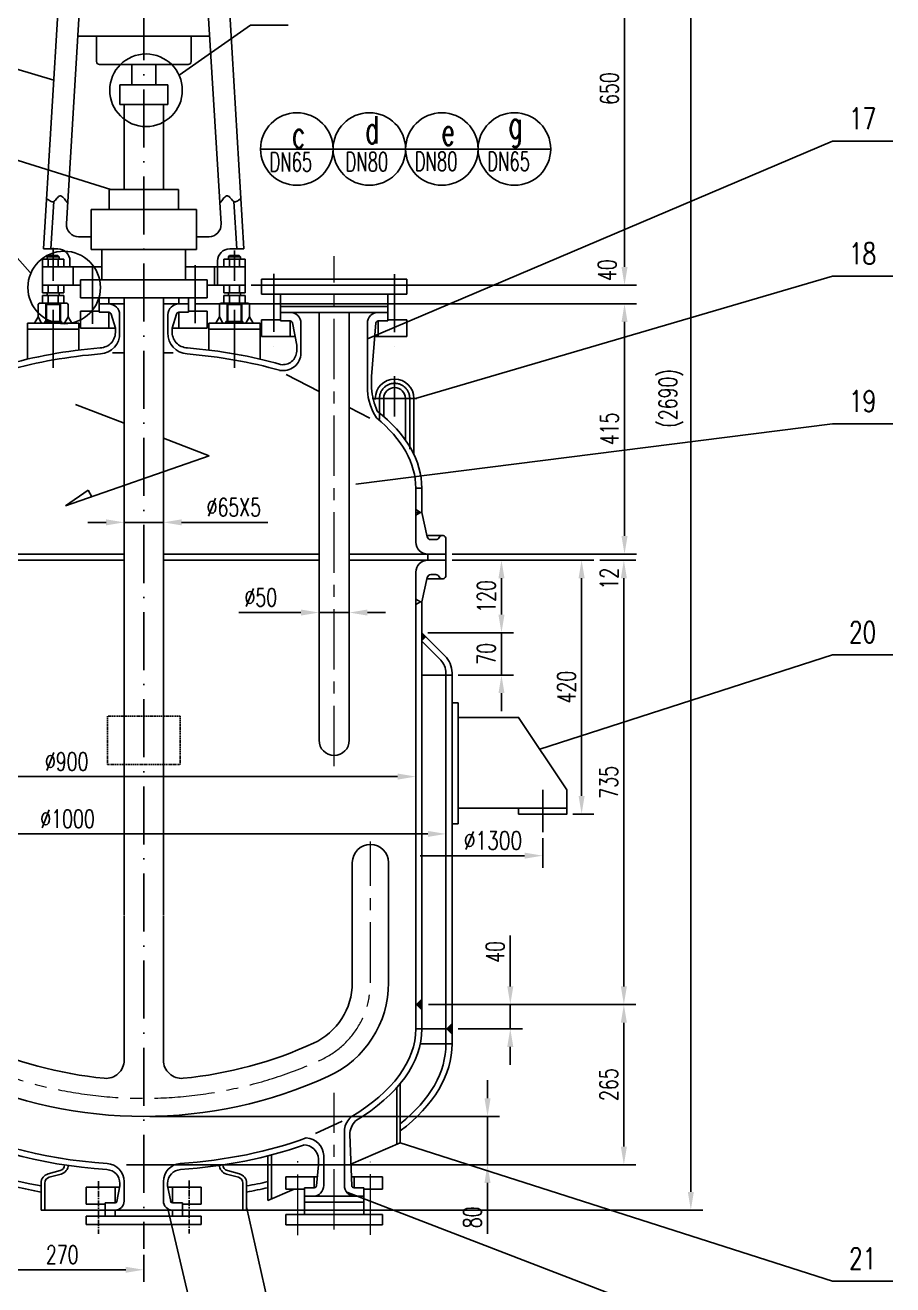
# Model space of a CAD drawing. Extents: x 15743 to 21683, y 5636 to 14046.
# Drawn here: x 17093 to 18529, y 10165 to 12248 of the extents above; entities that cross this region are included whole.
import ezdxf
from ezdxf.enums import TextEntityAlignment as Align

# ---------------------------------------------------------------- set-up
doc = ezdxf.new("R2010")
doc.units = 0
doc.header["$LTSCALE"] = 8
for name, pattern in [('ACAD_ISO10W100', [18, 12, -3, 0, -3]), ('CENTER', [2, 1.25, -0.25, 0.25, -0.25]), ('HIDDEN', [0.375, 0.25, -0.125])]:
    doc.linetypes.add(name, pattern=pattern)
for name, color, linetype in [('1', 1, 'Continuous'), ('2', 7, 'CENTER'), ('3', 7, 'HIDDEN'), ('5', 7, 'Continuous'), ('sb', 1, 'Continuous'), ('sbx', 2, 'ACAD_ISO10W100'), ('sby', 5, 'Continuous'), ('tank', 1, 'Continuous'), ('tankx', 2, 'ACAD_ISO10W100'), ('tanky', 7, 'Continuous')]:
    doc.layers.add(name, color=color, linetype=linetype)
doc.styles.add('hzfs', font='simplex.shx', dxfattribs={"width": 0.7, "bigfont": 'hzfs.shx'})
doc.styles.get("Standard").update_dxf_attribs({"font": 'txt', "width": 0.7, "bigfont": 'hztxt.shx'})
doc.dimstyles.new('PVCAD$0', dxfattribs={"dimscale": 15, "dimtxt": 3, "dimasz": 3, "dimexe": 2, "dimexo": 1, "dimgap": 1, "dimtad": 1, "dimdec": 0, "dimzin": 0, "dimdsep": 46, "dimtxsty": 'hzfs', "dimcen": 2.5, "dimclrd": 4, "dimclre": 4, "dimadec": 0, "dimazin": 0, "dimtfac": 1, "dimtmove": 0, "dimatfit": 0, "dimfxl": 1, "dimarcsym": 0})

# ---------------------------------------------------------------- blocks, each defined once
blk = doc.blocks.new('*D125')
for p, q in [((-490.497474, 426.049017), (-490.497077, 426.048682)), ((-490.497077, 426.048682), (-490.494302, 426.046342)), ((-490.494302, 426.046342), (-490.48677, 426.039988)), ((-490.48677, 426.039988), (-490.472101, 426.027615)), ((-490.472101, 426.027615), (-490.447918, 426.007217)), ((-490.447918, 426.007217), (-490.411841, 425.976786)), ((-490.411841, 425.976786), (-490.361492, 425.934317)), ((-490.361492, 425.934317), (-490.294492, 425.877803)), ((-490.294492, 425.877803), (-490.209345, 425.806932)), ((-490.209345, 425.806932), (-490.108088, 425.728166)), ((-490.108088, 425.728166), (-489.993638, 425.649661)), ((-489.993638, 425.649661), (-489.868916, 425.579575)), ((-489.868916, 425.579575), (-489.736839, 425.526063)), ((-489.736839, 425.526063), (-489.600327, 425.497283)), ((-489.600327, 425.497283), (-489.462299, 425.50139)), ((-489.462299, 425.50139), (-489.325672, 425.546542)), ((-489.325672, 425.546542), (-489.192666, 425.63719)), ((-489.192666, 425.63719), (-489.062693, 425.762972)), ((-489.062693, 425.762972), (-488.934465, 425.909822)), ((-488.934465, 425.909822), (-488.806693, 426.063672)), ((-488.806693, 426.063672), (-488.678092, 426.210456)), ((-488.678092, 426.210456), (-488.547371, 426.336108)), ((-488.547371, 426.336108), (-488.413243, 426.42656)), ((-488.413243, 426.42656), (-488.274421, 426.467746)), ((-488.274421, 426.467746), (-488.130386, 426.449892)), ((-488.130386, 426.449892), (-487.983702, 426.380394)), ((-487.983702, 426.380394), (-487.837705, 426.270943)), ((-487.837705, 426.270943), (-487.695727, 426.133228)), ((-487.695727, 426.133228), (-487.561103, 425.978938)), ((-487.561103, 425.978938), (-487.437168, 425.819763)), ((-487.437168, 425.819763), (-487.327256, 425.667392)), ((-487.327256, 425.667392), (-487.234701, 425.533515)), ((-487.234701, 425.533515), (-487.16185, 425.427244)), ((-487.16185, 425.427244), (-487.107104, 425.347384)), ((-487.107104, 425.347384), (-487.067877, 425.290161)), ((-487.067877, 425.290161), (-487.041582, 425.251803)), ((-487.041582, 425.251803), (-487.025632, 425.228537)), ((-487.025632, 425.228537), (-487.013993, 425.211559)), ((-487.017442, 425.216589), (-487.014424, 425.212187))]:
    blk.add_line(p, q)
blk = doc.blocks.new('*D126')
for p, q in [((-461.84248, 425.228537), (-461.854119, 425.211559)), ((-461.85067, 425.216589), (-461.853688, 425.212187)), ((-461.826531, 425.251803), (-461.84248, 425.228537)), ((-461.800235, 425.290161), (-461.826531, 425.251803)), ((-461.761008, 425.347384), (-461.800235, 425.290161)), ((-461.706262, 425.427244), (-461.761008, 425.347384)), ((-461.633412, 425.533515), (-461.706262, 425.427244)), ((-461.540856, 425.667392), (-461.633412, 425.533515)), ((-461.430944, 425.819763), (-461.540856, 425.667392)), ((-461.307009, 425.978938), (-461.430944, 425.819763)), ((-461.172386, 426.133228), (-461.307009, 425.978938)), ((-461.030408, 426.270943), (-461.172386, 426.133228)), ((-460.88441, 426.380394), (-461.030408, 426.270943)), ((-460.737727, 426.449892), (-460.88441, 426.380394)), ((-460.593692, 426.467746), (-460.737727, 426.449892)), ((-460.454869, 426.42656), (-460.593692, 426.467746)), ((-460.320742, 426.336108), (-460.454869, 426.42656)), ((-460.190021, 426.210456), (-460.320742, 426.336108)), ((-460.061419, 426.063672), (-460.190021, 426.210456)), ((-459.933648, 425.909822), (-460.061419, 426.063672)), ((-459.80542, 425.762972), (-459.933648, 425.909822)), ((-459.675446, 425.63719), (-459.80542, 425.762972)), ((-459.54244, 425.546542), (-459.675446, 425.63719)), ((-459.405814, 425.50139), (-459.54244, 425.546542)), ((-459.267785, 425.497283), (-459.405814, 425.50139)), ((-459.131273, 425.526063), (-459.267785, 425.497283)), ((-458.999197, 425.579575), (-459.131273, 425.526063)), ((-458.874474, 425.649661), (-458.999197, 425.579575)), ((-458.760025, 425.728166), (-458.874474, 425.649661)), ((-458.658767, 425.806932), (-458.760025, 425.728166)), ((-458.573621, 425.877803), (-458.658767, 425.806932)), ((-458.506621, 425.934317), (-458.573621, 425.877803)), ((-458.456272, 425.976786), (-458.506621, 425.934317)), ((-458.420195, 426.007217), (-458.456272, 425.976786)), ((-458.396011, 426.027615), (-458.420195, 426.007217)), ((-458.381343, 426.039988), (-458.396011, 426.027615)), ((-458.37381, 426.046342), (-458.381343, 426.039988)), ((-458.371035, 426.048682), (-458.37381, 426.046342)), ((-458.370639, 426.049017), (-458.371035, 426.048682))]:
    blk.add_line(p, q)
blk = doc.blocks.new('*D165')
at = {"color": 4, "lineweight": -2}
for p, q in [((17289.4, 10214.2), (17289.4, 10169.6)), ((17019.4, 10202.8), (17019.4, 10169.6)), ((17049.4, 10189.6), (17259.4, 10189.6))]:
    blk.add_line(p, q, dxfattribs=at)
at = {"color": 4}
for points in [[(17049.4, 10194.6), (17049.4, 10184.6), (17019.4, 10189.6)], [(17259.4, 10194.6), (17259.4, 10184.6), (17289.4, 10189.6)]]:
    blk.add_solid(points, dxfattribs=at)
at = {"layer": 'Defpoints', "color": 0}
for p in [(17019.4, 10212.8), (17289.4, 10224.2), (17289.4, 10189.6)]:
    blk.add_point(p, dxfattribs=at)
at = {"color": 0, "insert": (17154.4, 10214.6), "char_height": 30, "attachment_point": 5, "style": 'hzfs'}
blk.add_mtext('\\A1;270', dxfattribs=at)
blk = doc.blocks.new('*D167')
at = {"color": 4, "lineweight": -2}
for p, q in [((16839.4, 11015.3), (16839.4, 11025.3)), ((17739.4, 11015.3), (17739.4, 11025.3)), ((16869.4, 11005.3), (17709.4, 11005.3))]:
    blk.add_line(p, q, dxfattribs=at)
at = {"color": 4}
for points in [[(16869.4, 11010.3), (16869.4, 11000.3), (16839.4, 11005.3)], [(17709.4, 11010.3), (17709.4, 11000.3), (17739.4, 11005.3)]]:
    blk.add_solid(points, dxfattribs=at)
at = {"layer": 'Defpoints', "color": 0}
for p in [(16839.4, 11005.3), (17739.4, 11005.3), (17739.4, 11005.3)]:
    blk.add_point(p, dxfattribs=at)
at = {"color": 0, "insert": (17161.8, 11030.3), "char_height": 30, "attachment_point": 5, "style": 'hzfs'}
blk.add_mtext('\\A1;%%C900', dxfattribs=at)
blk = doc.blocks.new('*D168')
at = {"color": 4, "lineweight": -2}
for p, q in [((17799.4, 11363.3), (18033.8, 11363.3)), ((18013.8, 11333.3), (18013.8, 10973.3)), ((17999.4, 10943.3), (18033.8, 10943.3))]:
    blk.add_line(p, q, dxfattribs=at)
at = {"color": 4}
for points in [[(18008.8, 11333.3), (18018.8, 11333.3), (18013.8, 11363.3)], [(18008.8, 10973.3), (18018.8, 10973.3), (18013.8, 10943.3)]]:
    blk.add_solid(points, dxfattribs=at)
at = {"layer": 'Defpoints', "color": 0}
for p in [(17789.4, 11363.3), (17989.4, 10943.3), (18013.8, 10943.3)]:
    blk.add_point(p, dxfattribs=at)
at = {"color": 0, "insert": (17988.8, 11153.3), "char_height": 30, "attachment_point": 5, "rotation": 90, "style": 'hzfs'}
blk.add_mtext('\\A1;420', dxfattribs=at)
blk = doc.blocks.new('*D154')
at = {"color": 4, "lineweight": -2}
for p, q in [((17799.4, 11363.3), (17901.2, 11363.3)), ((17881.2, 11333.3), (17881.2, 11273.3)), ((17759.4, 11243.3), (17901.2, 11243.3))]:
    blk.add_line(p, q, dxfattribs=at)
at = {"color": 4}
for points in [[(17876.2, 11333.3), (17886.2, 11333.3), (17881.2, 11363.3)], [(17876.2, 11273.3), (17886.2, 11273.3), (17881.2, 11243.3)]]:
    blk.add_solid(points, dxfattribs=at)
at = {"layer": 'Defpoints', "color": 0}
for p in [(17789.4, 11363.3), (17749.4, 11243.3), (17881.2, 11243.3)]:
    blk.add_point(p, dxfattribs=at)
at = {"color": 0, "insert": (17856.2, 11303.3), "char_height": 30, "attachment_point": 5, "rotation": 90, "style": 'hzfs'}
blk.add_mtext('\\A1;120', dxfattribs=at)
blk = doc.blocks.new('*D169')
at = {"color": 4, "lineweight": -2}
for p, q in [((17881.2, 11273.3), (17881.2, 11303.3)), ((17881.2, 11173.3), (17881.2, 11243.3)), ((17891.2, 11243.3), (17901.2, 11243.3)), ((17809.4, 11173.3), (17901.2, 11173.3)), ((17881.2, 11143.3), (17881.2, 11113.3))]:
    blk.add_line(p, q, dxfattribs=at)
at = {"color": 4}
for points in [[(17876.2, 11273.3), (17886.2, 11273.3), (17881.2, 11243.3)], [(17876.2, 11143.3), (17886.2, 11143.3), (17881.2, 11173.3)]]:
    blk.add_solid(points, dxfattribs=at)
at = {"layer": 'Defpoints', "color": 0}
for p in [(17881.2, 11243.3), (17881.2, 11243.3), (17799.4, 11173.3)]:
    blk.add_point(p, dxfattribs=at)
at = {"color": 0, "insert": (17856.2, 11208.3), "char_height": 30, "attachment_point": 5, "rotation": 90, "style": 'hzfs'}
blk.add_mtext('\\A1;70', dxfattribs=at)
blk = doc.blocks.new('*D170')
at = {"color": 4, "lineweight": -2}
for p, q in [((17858.1, 10473.2), (17858.1, 10503.2)), ((17299.4, 10443.2), (17878.1, 10443.2)), ((17858.1, 10443.2), (17858.1, 10363.3)), ((17299.3, 10363.3), (17878.1, 10363.3)), ((17858.1, 10333.3), (17858.1, 10249.3))]:
    blk.add_line(p, q, dxfattribs=at)
at = {"color": 4}
for points in [[(17853.1, 10473.2), (17863.1, 10473.2), (17858.1, 10443.2)], [(17853.1, 10333.3), (17863.1, 10333.3), (17858.1, 10363.3)]]:
    blk.add_solid(points, dxfattribs=at)
at = {"layer": 'Defpoints', "color": 0}
for p in [(17289.4, 10443.2), (17289.3, 10363.3), (17858.1, 10363.3)]:
    blk.add_point(p, dxfattribs=at)
at = {"color": 0, "insert": (17833.1, 10276.3), "char_height": 30, "attachment_point": 5, "rotation": 90, "style": 'hzfs'}
blk.add_mtext('\\A1;80', dxfattribs=at)
blk = doc.blocks.new('*D155')
at = {"color": 4, "lineweight": -2}
for p, q in [((18043.8, 11363.3), (18103.7, 11363.3)), ((18083.7, 11333.3), (18083.7, 10658.3)), ((17760.3, 10628.3), (18103.7, 10628.3))]:
    blk.add_line(p, q, dxfattribs=at)
at = {"color": 4}
for points in [[(18078.7, 11333.3), (18088.7, 11333.3), (18083.7, 11363.3)], [(18078.7, 10658.3), (18088.7, 10658.3), (18083.7, 10628.3)]]:
    blk.add_solid(points, dxfattribs=at)
at = {"layer": 'Defpoints', "color": 0}
for p in [(18033.8, 11363.3), (17750.3, 10628.3), (18083.7, 10628.3)]:
    blk.add_point(p, dxfattribs=at)
at = {"color": 0, "insert": (18058.7, 10995.8), "char_height": 30, "attachment_point": 5, "rotation": 90, "style": 'hzfs'}
blk.add_mtext('\\A1;735', dxfattribs=at)
blk = doc.blocks.new('*D171')
at = {"color": 4, "lineweight": -2}
for p, q in [((17895.8, 10658.3), (17895.8, 10742.3)), ((17809.4, 10628.3), (17915.8, 10628.3)), ((17895.8, 10588.3), (17895.8, 10628.3)), ((17809.4, 10588.3), (17915.8, 10588.3)), ((17895.8, 10558.3), (17895.8, 10528.3))]:
    blk.add_line(p, q, dxfattribs=at)
at = {"color": 4}
for points in [[(17890.8, 10658.3), (17900.8, 10658.3), (17895.8, 10628.3)], [(17890.8, 10558.3), (17900.8, 10558.3), (17895.8, 10588.3)]]:
    blk.add_solid(points, dxfattribs=at)
at = {"layer": 'Defpoints', "color": 0}
for p in [(17799.4, 10628.3), (17895.8, 10628.3), (17799.4, 10588.3)]:
    blk.add_point(p, dxfattribs=at)
at = {"color": 0, "insert": (17870.8, 10715.3), "char_height": 30, "attachment_point": 5, "rotation": 90, "style": 'hzfs'}
blk.add_mtext('\\A1;40', dxfattribs=at)
blk = doc.blocks.new('*D156')
at = {"layer": 'Defpoints', "color": 0}
for p in [(17895.8, 10628.3), (17858.1, 10363.3), (18083.7, 10363.3)]:
    blk.add_point(p, dxfattribs=at)
at = {"layer": 'tank', "color": 4, "lineweight": -2}
for p, q in [((17905.8, 10628.3), (18103.7, 10628.3)), ((18083.7, 10598.3), (18083.7, 10393.3)), ((17868.1, 10363.3), (18103.7, 10363.3))]:
    blk.add_line(p, q, dxfattribs=at)
at = {"layer": 'tank', "color": 4}
for points in [[(18078.7, 10598.3), (18088.7, 10598.3), (18083.7, 10628.3)], [(18078.7, 10393.3), (18088.7, 10393.3), (18083.7, 10363.3)]]:
    blk.add_solid(points, dxfattribs=at)
at = {"layer": 'tank', "color": 0, "insert": (18058.7, 10495.8), "char_height": 30, "attachment_point": 5, "rotation": 90, "style": 'hzfs'}
blk.add_mtext('\\A1;265', dxfattribs=at)
blk = doc.blocks.new('*D172')
at = {"layer": 'Defpoints', "color": 0}
for p in [(17363.4, 11787.2), (18084.8, 11787.2), (17789.4, 11373.3)]:
    blk.add_point(p, dxfattribs=at)
at = {"layer": 'tank', "color": 4, "lineweight": -2}
for p, q in [((17373.4, 11787.2), (18104.8, 11787.2)), ((18084.8, 11403.3), (18084.8, 11757.2)), ((17799.4, 11373.3), (18104.8, 11373.3))]:
    blk.add_line(p, q, dxfattribs=at)
at = {"layer": 'tank', "color": 4}
for points in [[(18079.8, 11757.2), (18089.8, 11757.2), (18084.8, 11787.2)], [(18079.8, 11403.3), (18089.8, 11403.3), (18084.8, 11373.3)]]:
    blk.add_solid(points, dxfattribs=at)
at = {"layer": 'tank', "color": 0, "insert": (18059.8, 11580.3), "char_height": 30, "attachment_point": 5, "rotation": 90, "style": 'hzfs'}
blk.add_mtext('\\A1;415', dxfattribs=at)
blk = doc.blocks.new('*D173')
at = {"layer": 'Defpoints', "color": 0}
for p in [(17419.4, 12468.2), (17456.9, 11818.2), (18084.8, 11818.2)]:
    blk.add_point(p, dxfattribs=at)
at = {"layer": 'tank', "color": 4, "lineweight": -2}
for p, q in [((17429.4, 12468.2), (18104.8, 12468.2)), ((18084.8, 12438.2), (18084.8, 11848.2)), ((17466.9, 11818.2), (18104.8, 11818.2))]:
    blk.add_line(p, q, dxfattribs=at)
at = {"layer": 'tank', "color": 4}
for points in [[(18079.8, 12438.2), (18089.8, 12438.2), (18084.8, 12468.2)], [(18079.8, 11848.2), (18089.8, 11848.2), (18084.8, 11818.2)]]:
    blk.add_solid(points, dxfattribs=at)
at = {"layer": 'tank', "color": 0, "insert": (18059.8, 12143.2), "char_height": 30, "attachment_point": 5, "rotation": 90, "style": 'hzfs'}
blk.add_mtext('\\A1;650', dxfattribs=at)
blk = doc.blocks.new('*D175')
at = {"layer": 'Defpoints', "color": 0}
for p in [(18104.8, 12973.2), (17353.3, 10288.3), (18194.5, 10288.3)]:
    blk.add_point(p, dxfattribs=at)
at = {"layer": 'tank', "color": 4, "lineweight": -2}
for p, q in [((18114.8, 12973.2), (18214.5, 12973.2)), ((18194.5, 12943.2), (18194.5, 10318.3)), ((17363.3, 10288.3), (18214.5, 10288.3))]:
    blk.add_line(p, q, dxfattribs=at)
at = {"layer": 'tank', "color": 4}
for points in [[(18189.5, 12943.2), (18199.5, 12943.2), (18194.5, 12973.2)], [(18189.5, 10318.3), (18199.5, 10318.3), (18194.5, 10288.3)]]:
    blk.add_solid(points, dxfattribs=at)
at = {"layer": 'tank', "color": 0, "insert": (18161.6, 11630.8), "char_height": 30, "attachment_point": 5, "rotation": 90, "style": 'hzfs'}
blk.add_mtext('\\A1;(2690)', dxfattribs=at)
blk = doc.blocks.new('*D176')
at = {"layer": '2', "color": 4, "linetype": 'ByBlock', "lineweight": -2}
for p, q in [((17256.9, 11435.8), (17256.9, 11445.8)), ((17321.9, 11435.8), (17321.9, 11445.8)), ((17226.9, 11425.8), (17196.9, 11425.8)), ((17256.9, 11425.8), (17321.9, 11425.8)), ((17351.9, 11425.8), (17494.9, 11425.8))]:
    blk.add_line(p, q, dxfattribs=at)
at = {"layer": '2', "color": 4, "linetype": 'ByBlock'}
for points in [[(17226.9, 11430.8), (17226.9, 11420.8), (17256.9, 11425.8)], [(17351.9, 11430.8), (17351.9, 11420.8), (17321.9, 11425.8)]]:
    blk.add_solid(points, dxfattribs=at)
at = {"layer": 'Defpoints', "color": 0, "linetype": 'ByBlock'}
for p in [(17256.9, 11425.8), (17321.9, 11425.8), (17321.9, 11425.8)]:
    blk.add_point(p, dxfattribs=at)
at = {"layer": '2', "color": 0, "linetype": 'ByBlock', "insert": (17438.4, 11450.8), "char_height": 30, "attachment_point": 5, "style": 'hzfs'}
blk.add_mtext('\\A1;%%C65X5', dxfattribs=at)
blk = doc.blocks.new('*D177')
at = {"layer": '2', "color": 4, "linetype": 'ByBlock', "lineweight": -2}
for p, q in [((17579.4, 11286.6), (17579.4, 11296.6)), ((17629.4, 11286.6), (17629.4, 11296.6)), ((17549.4, 11276.6), (17446.4, 11276.6)), ((17629.4, 11276.6), (17579.4, 11276.6)), ((17659.4, 11276.6), (17689.4, 11276.6))]:
    blk.add_line(p, q, dxfattribs=at)
at = {"layer": '2', "color": 4, "linetype": 'ByBlock'}
for points in [[(17549.4, 11281.6), (17549.4, 11271.6), (17579.4, 11276.6)], [(17659.4, 11281.6), (17659.4, 11271.6), (17629.4, 11276.6)]]:
    blk.add_solid(points, dxfattribs=at)
at = {"layer": 'Defpoints', "color": 0, "linetype": 'ByBlock'}
for p in [(17579.4, 11276.6), (17579.4, 11276.6), (17629.4, 11276.6)]:
    blk.add_point(p, dxfattribs=at)
at = {"layer": '2', "color": 0, "linetype": 'ByBlock', "insert": (17482.9, 11301.6), "char_height": 30, "attachment_point": 5, "style": 'hzfs'}
blk.add_mtext('\\A1;%%C50', dxfattribs=at)
blk = doc.blocks.new('*D161')
at = {"color": 4, "linetype": 'ByBlock', "lineweight": -2}
for p, q in [((16789.4, 10915.4), (16789.4, 10930.5)), ((17789.4, 10915.4), (17789.4, 10930.5)), ((16819.4, 10910.5), (17759.4, 10910.5))]:
    blk.add_line(p, q, dxfattribs=at)
at = {"color": 4, "linetype": 'ByBlock'}
for points in [[(16819.4, 10915.5), (16819.4, 10905.5), (16789.4, 10910.5)], [(17759.4, 10915.5), (17759.4, 10905.5), (17789.4, 10910.5)]]:
    blk.add_solid(points, dxfattribs=at)
at = {"layer": 'Defpoints', "color": 0, "linetype": 'ByBlock'}
for p in [(16789.4, 10905.4), (17789.4, 10910.5), (17789.4, 10905.4)]:
    blk.add_point(p, dxfattribs=at)
at = {"color": 0, "linetype": 'ByBlock', "insert": (17163.2, 10935.5), "char_height": 30, "attachment_point": 5, "style": 'hzfs'}
blk.add_mtext('\\A1;%%C1000', dxfattribs=at)

msp = doc.modelspace()

# ---------------------------------------------------------------- linework, layer by layer
for p, q in [((17127.4, 11758.2), (17127.4, 11787.2)), ((17151.4, 11758.2), (17151.4, 11787.2)), ((17427.4, 11758.2), (17427.4, 11787.2)), ((17451.4, 11758.2), (17451.4, 11787.2)), ((17397.5, 11535.9), (17159.7, 11453)), ((17159.7, 11453), (17197.2, 11478.8)), ((17197.2, 11478.8), (17203.2, 11468.2))]:
    msp.add_line(p, q)
at = {"color": 4}
for p, q in [((17949.4, 10903.3), (17949.4, 10854.5)), ((17919.4, 10874.5), (17746.5, 10874.5))]:
    msp.add_line(p, q, dxfattribs=at)
msp.add_solid([(17919.4, 10879.5), (17919.4, 10869.5), (17949.4, 10874.5)], dxfattribs=at)
at = {"layer": '1'}
for p, q in [((17159.4, 12468.2), (17123.7, 11878.2)), ((17419.4, 12468.2), (17455.1, 11878.2)), ((17161.5, 11919.4), (17190.6, 12399.4)), ((17417.2, 11919.4), (17388.2, 12399.4)), ((17180.3, 12230.2), (17398.4, 12230.2)), ((17211.2, 12188), (17211.2, 12230.2)), ((17367.6, 12188), (17367.6, 12230.2)), ((17216.2, 12183), (17362.6, 12183)), ((17269.4, 12183), (17269.4, 12149.2)), ((17309.4, 12183), (17309.4, 12149.2)), ((17249.5, 12117.2), (17249.5, 12149.2)), ((17249.5, 12149.2), (17329.3, 12149.2)), ((17329.3, 12117.2), (17329.3, 12149.2)), ((17249.5, 12117.2), (17329.3, 12117.2)), ((17256.9, 12117.2), (17256.9, 11976.2)), ((17321.9, 12117.2), (17321.9, 11976.2)), ((17231.9, 11976.2), (17346.9, 11976.2)), ((17231.9, 11976.2), (17231.9, 11943.2)), ((17346.9, 11976.2), (17346.9, 11943.2)), ((17140.5, 11956.7), (17135.7, 11878.2)), ((17202.4, 11943.2), (17376.4, 11943.2)), ((17202.4, 11943.2), (17202.4, 11877.2)), ((17376.4, 11943.2), (17376.4, 11877.2)), ((17438.3, 11956.7), (17443.1, 11878.2)), ((17181.5, 11898.2), (17202.4, 11898.2)), ((17397.3, 11898.2), (17376.4, 11898.2)), ((17147.2, 11878.2), (17123.7, 11878.2)), ((17376.4, 11877.2), (17202.4, 11877.2)), ((17220.2, 11877.2), (17220.2, 11827.2)), ((17358.5, 11877.2), (17358.5, 11827.2)), ((17431.6, 11878.2), (17455.1, 11878.2)), ((17121.9, 11861.2), (17121.9, 11848.2)), ((17121.9, 11861.2), (17156.9, 11861.2)), ((17131.4, 11867.2), (17129.4, 11865.2)), ((17129.4, 11865.2), (17149.4, 11865.2)), ((17129.4, 11865.2), (17129.4, 11861.2)), ((17131.1, 11861.2), (17131.1, 11848.2)), ((17131.4, 11867.2), (17147.4, 11867.2)), ((17147.4, 11867.2), (17149.4, 11865.2)), ((17147.7, 11861.2), (17147.7, 11848.2)), ((17149.4, 11865.2), (17149.4, 11861.2)), ((17156.9, 11861.2), (17156.9, 11848.2)), ((17167.2, 11858.2), (17167.2, 11848.2)), ((17411.6, 11858.2), (17411.6, 11848.2)), ((17421.9, 11861.2), (17421.9, 11848.2)), ((17456.9, 11861.2), (17421.9, 11861.2)), ((17431.4, 11867.2), (17429.4, 11865.2)), ((17449.4, 11865.2), (17429.4, 11865.2)), ((17429.4, 11865.2), (17429.4, 11861.2)), ((17431.1, 11861.2), (17431.1, 11848.2)), ((17447.4, 11867.2), (17431.4, 11867.2)), ((17447.4, 11867.2), (17449.4, 11865.2)), ((17447.7, 11861.2), (17447.7, 11848.2)), ((17449.4, 11865.2), (17449.4, 11861.2)), ((17456.9, 11861.2), (17456.9, 11848.2)), ((17121.9, 11818.2), (17121.9, 11848.2)), ((17121.9, 11848.2), (17220.2, 11848.2)), ((17172.3, 11848.2), (17172.3, 11818.2)), ((17456.9, 11848.2), (17358.5, 11848.2)), ((17406.5, 11848.2), (17406.5, 11818.2)), ((17411.6, 11848.2), (17411.6, 11818.2)), ((17456.9, 11818.2), (17456.9, 11848.2)), ((17121.9, 11818.2), (17184.4, 11818.2)), ((17121.9, 11818.2), (17121.9, 11805.2)), ((17131.1, 11818.2), (17131.1, 11805.2)), ((17147.7, 11818.2), (17147.7, 11805.2)), ((17156.9, 11818.2), (17156.9, 11805.2)), ((17184.4, 11827.2), (17394.4, 11827.2)), ((17184.4, 11827.2), (17184.4, 11797.2)), ((17394.4, 11827.2), (17394.4, 11797.2)), ((17456.9, 11818.2), (17394.4, 11818.2)), ((17421.9, 11818.2), (17421.9, 11805.2)), ((17431.1, 11818.2), (17431.1, 11805.2)), ((17447.7, 11818.2), (17447.7, 11805.2)), ((17456.9, 11818.2), (17456.9, 11805.2)), ((17724.4, 11828), (17484.4, 11828)), ((17484.4, 11828), (17484.4, 11803)), ((17724.4, 11803), (17724.4, 11828)), ((17121.9, 11805.2), (17156.9, 11805.2)), ((17121.9, 11801.2), (17121.9, 11788.2)), ((17121.9, 11801.2), (17156.9, 11801.2)), ((17129.4, 11805.2), (17129.4, 11801.2)), ((17131.1, 11801.2), (17131.1, 11788.2)), ((17147.7, 11801.2), (17147.7, 11788.2)), ((17149.4, 11805.2), (17149.4, 11801.2)), ((17156.9, 11801.2), (17156.9, 11788.2)), ((17394.4, 11797.2), (17184.4, 11797.2)), ((17215.4, 11773.2), (17215.4, 11797.2)), ((17231.4, 11787.2), (17231.4, 11797.2)), ((17256.9, 10775.3), (17256.9, 11797.2)), ((17321.9, 10775.3), (17321.9, 11797.2)), ((17347.4, 11787.2), (17347.4, 11797.2)), ((17363.4, 11773.2), (17363.4, 11797.2)), ((17456.9, 11805.2), (17421.9, 11805.2)), ((17421.9, 11801.2), (17421.9, 11788.2)), ((17456.9, 11801.2), (17421.9, 11801.2)), ((17429.4, 11805.2), (17429.4, 11801.2)), ((17431.1, 11801.2), (17431.1, 11788.2)), ((17447.7, 11801.2), (17447.7, 11788.2)), ((17449.4, 11805.2), (17449.4, 11801.2)), ((17456.9, 11801.2), (17456.9, 11788.2)), ((17484.4, 11803), (17724.4, 11803)), ((17515.4, 11803), (17515.4, 11773)), ((17693.4, 11773), (17693.4, 11803)), ((17114.4, 11786.2), (17116.4, 11788.2)), ((17114.4, 11765.6), (17114.4, 11786.2)), ((17116.4, 11788.2), (17162.4, 11788.2)), ((17128.4, 11786.2), (17126.4, 11788.2)), ((17128.4, 11758.2), (17128.4, 11786.2)), ((17128.4, 11786.2), (17150.4, 11786.2)), ((17150.4, 11786.2), (17152.4, 11788.2)), ((17150.4, 11758.2), (17150.4, 11786.2)), ((17162.4, 11788.2), (17164.4, 11786.2)), ((17164.4, 11786.2), (17164.4, 11765.6)), ((17184.4, 11775.2), (17215.4, 11775.2)), ((17184.4, 11775.2), (17184.4, 11747.2)), ((17256.9, 11787.2), (17215.4, 11787.2)), ((17215.4, 11773.2), (17231.4, 11773.2)), ((17231.4, 11773.2), (17231.4, 11747.2)), ((17363.4, 11787.2), (17321.9, 11787.2)), ((17363.4, 11773.2), (17347.4, 11773.2)), ((17347.4, 11773.2), (17347.4, 11747.2)), ((17394.4, 11775.2), (17363.4, 11775.2)), ((17394.4, 11775.2), (17394.4, 11747.2)), ((17416.4, 11788.2), (17414.4, 11786.2)), ((17414.4, 11786.2), (17414.4, 11765.6)), ((17462.4, 11788.2), (17416.4, 11788.2)), ((17428.4, 11786.2), (17426.4, 11788.2)), ((17428.4, 11758.2), (17428.4, 11786.2)), ((17450.4, 11786.2), (17428.4, 11786.2)), ((17450.4, 11786.2), (17452.4, 11788.2)), ((17450.4, 11758.2), (17450.4, 11786.2)), ((17464.4, 11786.2), (17462.4, 11788.2)), ((17464.4, 11765.6), (17464.4, 11786.2)), ((17515.4, 11783), (17693.4, 11783)), ((17515.4, 11773), (17515.4, 11759)), ((17515.4, 11773), (17693.4, 11773)), ((17579.4, 11773), (17579.4, 11065.4)), ((17629.4, 11065.4), (17629.4, 11773)), ((17693.4, 11773), (17693.4, 11759)), ((17181.9, 11755.2), (17096.9, 11755.2)), ((17096.9, 11755.2), (17096.9, 11696.6)), ((17108.4, 11755.2), (17114.4, 11765.6)), ((17120.4, 11755.2), (17114.4, 11765.6)), ((17125.4, 11755.2), (17125.4, 11758.2)), ((17125.4, 11758.2), (17153.4, 11758.2)), ((17153.4, 11758.2), (17153.4, 11755.2)), ((17164.4, 11765.6), (17158.4, 11755.2)), ((17164.4, 11765.6), (17170.4, 11755.2)), ((17181.9, 11755.2), (17181.9, 11710.8)), ((17242.4, 11747.2), (17235.3, 11769.9)), ((17249.4, 11769.2), (17249.4, 11750.1)), ((17329.4, 11769.2), (17329.4, 11750.1)), ((17343.5, 11769.9), (17336.4, 11747.2)), ((17396.9, 11755.2), (17481.9, 11755.2)), ((17396.9, 11755.2), (17396.9, 11710.8)), ((17414.4, 11765.6), (17408.4, 11755.2)), ((17414.4, 11765.6), (17420.4, 11755.2)), ((17453.4, 11758.2), (17425.4, 11758.2)), ((17425.4, 11758.2), (17425.4, 11755.2)), ((17453.4, 11755.2), (17453.4, 11758.2)), ((17458.4, 11755.2), (17464.4, 11765.6)), ((17470.4, 11755.2), (17464.4, 11765.6)), ((17481.9, 11755.2), (17481.9, 11696.6)), ((17484.4, 11761), (17515.4, 11761)), ((17484.4, 11761), (17484.4, 11733)), ((17515.4, 11759), (17531.4, 11759)), ((17531.4, 11759), (17531.4, 11733)), ((17542.4, 11718.7), (17535.3, 11755.7)), ((17549.4, 11755), (17549.4, 11721.5)), ((17659.4, 11670.2), (17659.4, 11755)), ((17673.5, 11755.7), (17666.4, 11667.3)), ((17693.4, 11759), (17677.4, 11759)), ((17677.4, 11759), (17677.4, 11733)), ((17724.4, 11761), (17693.4, 11761)), ((17724.4, 11761), (17724.4, 11733)), ((17096.9, 11745.2), (17181.9, 11745.2)), ((17184.4, 11747.2), (17242.4, 11747.2)), ((17242.4, 11742.2), (17242.4, 11747.2)), ((17249.4, 11750.1), (17249.4, 11744.3)), ((17249.4, 11742.3), (17249.4, 11744.3)), ((17249.4, 11742.3), (17249.4, 11739.2)), ((17329.4, 11750.1), (17329.4, 11744.3)), ((17329.4, 11742.8), (17329.4, 11744.3)), ((17329.4, 11742.8), (17329.4, 11739.2)), ((17336.4, 11744.1), (17336.4, 11747.2)), ((17394.4, 11747.2), (17336.4, 11747.2)), ((17336.4, 11744.1), (17336.4, 11742.2)), ((17481.9, 11745.2), (17396.9, 11745.2)), ((17484.4, 11733), (17539.7, 11733)), ((17724.4, 11733), (17671.6, 11733)), ((17542.4, 11718.7), (17542.4, 11708.8)), ((17549.4, 11721.5), (17549.4, 11715.8)), ((17549.4, 11715.8), (17549.4, 11705.7)), ((17237.5, 11706), (17256.9, 11706)), ((17321.9, 11706), (17337.8, 11706)), ((17525.2, 11670.5), (17579.4, 11642.2)), ((17659.4, 11670.2), (17659.4, 11664.4)), ((17666.4, 11667.3), (17666.4, 11647.8)), ((17659.4, 11664.4), (17659.4, 11644.1)), ((17672.4, 11630.8), (17672.4, 11629.2)), ((17686.4, 11630.8), (17686.4, 11601)), ((17722.4, 11630.8), (17722.4, 11561.7)), ((17736.4, 11630.8), (17736.4, 11537.8)), ((17629.4, 11616), (17663.3, 11598.3)), ((17747.4, 11442.3), (17739.4, 11446.9)), ((17739.4, 11446.9), (17739.4, 11437.1)), ((17739.4, 11437.7), (17747.4, 11442.3)), ((17739.4, 11393.3), (17739.4, 11437.7)), ((17747.4, 11442.3), (17749.4, 11442.3)), ((17749.4, 11442.3), (17758.3, 11402)), ((17783.4, 11404.3), (17757.8, 11404.3)), ((17764.2, 11397.3), (17772.5, 11397.3)), ((17789.4, 11373.3), (17789.4, 11398.3)), ((16819.4, 11373.3), (17256.9, 11373.3)), ((16819.4, 11363.3), (17256.9, 11363.3)), ((17321.9, 11373.3), (17579.4, 11373.3)), ((17321.9, 11363.3), (17578.7, 11363.3)), ((17759.4, 11373.3), (17629.4, 11373.3)), ((17629.8, 11363.3), (17759.4, 11363.3)), ((17789.4, 11373.3), (17759.4, 11373.3)), ((17759.4, 11373.3), (17759.4, 11363.3)), ((17789.4, 11363.3), (17759.4, 11363.3)), ((17789.4, 11373.3), (17789.4, 11363.3)), ((17789.4, 11363.3), (17789.4, 11338.3)), ((17739.4, 11343.3), (17739.4, 11298.9)), ((17749.4, 11294.3), (17758.3, 11334.6)), ((17764.2, 11339.3), (17772.5, 11339.3)), ((17783.4, 11332.3), (17759.3, 11332.3)), ((17739.4, 11298.9), (17747.4, 11294.3)), ((17739.4, 11298.9), (17739.4, 11289.7)), ((17747.4, 11294.3), (17739.4, 11289.7)), ((17747.4, 11294.3), (17749.4, 11294.3)), ((17749.4, 11173.3), (17799.4, 11173.3)), ((17634.4, 10863.2), (17634.4, 10706.7)), ((17694.4, 10664.4), (17694.4, 10863.2)), ((17256.9, 10536.2), (17256.9, 10774.3)), ((17321.9, 10536.2), (17321.9, 10774.3)), ((17634.4, 10706.7), (17634.4, 10664.4)), ((17707.8, 10397), (17707.8, 10490.7)), ((17713.8, 10399.6), (17713.8, 10497.7)), ((17573.7, 10415.1), (17617.4, 10435.6)), ((17621.3, 10419.7), (17621.3, 10422)), ((17621.3, 10413.9), (17621.3, 10419.7)), ((17621.3, 10413.9), (17621.3, 10329.2)), ((17633.4, 10328.5), (17630.1, 10413.4)), ((17632, 10364), (17713.8, 10399.6)), ((17494.8, 10304.2), (17494.8, 10378.1)), ((17500.8, 10305.9), (17500.8, 10379.6)), ((17587.3, 10368.4), (17587.3, 10378.4)), ((17260.9, 10363.3), (17317.8, 10363.3)), ((17578.4, 10363.2), (17575.3, 10328.5)), ((17578.4, 10363.2), (17578.4, 10373)), ((17587.3, 10362.6), (17587.3, 10368.4)), ((17587.3, 10329.2), (17587.3, 10362.6)), ((17151, 10353.7), (17131.2, 10348.4)), ((17152.5, 10347.9), (17132.8, 10342.6)), ((17256.8, 10335.4), (17256.8, 10331.2)), ((17321.8, 10335.4), (17321.8, 10331.2)), ((17426.2, 10347.9), (17446, 10342.6)), ((17427.8, 10353.7), (17447.5, 10348.4)), ((17524.3, 10343.4), (17576.6, 10343.4)), ((17524.3, 10323.2), (17524.3, 10343.4)), ((17571.3, 10325.2), (17571.3, 10343.4)), ((17684.3, 10343.4), (17632.2, 10343.4)), ((17637.3, 10325.2), (17637.3, 10343.4)), ((17684.3, 10323.2), (17684.3, 10343.4)), ((17119.4, 10332.9), (17119.4, 10288.3)), ((17119.4, 10288.3), (17119.4, 10328.3)), ((17125.4, 10288.3), (17125.4, 10332.9)), ((17194.3, 10326.3), (17249.4, 10326.3)), ((17194.3, 10326.3), (17194.3, 10298.3)), ((17241.8, 10300.3), (17241.8, 10326.3)), ((17244.8, 10302.8), (17249.8, 10328.3)), ((17249.8, 10332.4), (17249.8, 10328.3)), ((17256.8, 10331.2), (17256.8, 10325.4)), ((17256.8, 10303.3), (17256.8, 10325.4)), ((17321.8, 10331.2), (17321.8, 10325.4)), ((17321.8, 10303.3), (17321.8, 10325.4)), ((17328.8, 10332.4), (17328.8, 10328.3)), ((17328.8, 10328.3), (17333.9, 10302.8)), ((17384.3, 10326.3), (17329.2, 10326.3)), ((17336.8, 10300.3), (17336.8, 10326.3)), ((17384.3, 10326.3), (17384.3, 10298.3)), ((17453.4, 10288.3), (17453.4, 10332.9)), ((17459.4, 10288.3), (17459.4, 10332.9)), ((17494.8, 10304.2), (17538.4, 10323.2)), ((17524.3, 10323.2), (17555.3, 10323.2)), ((17555.3, 10311.2), (17555.3, 10325.2)), ((17555.3, 10325.2), (17571.3, 10325.2)), ((17653.3, 10325.2), (17637.3, 10325.2)), ((17653.3, 10311.2), (17653.3, 10325.2)), ((17684.3, 10323.2), (17653.3, 10323.2)), ((17194.3, 10298.3), (17225.3, 10298.3)), ((17225.3, 10300.3), (17241.8, 10300.3)), ((17225.3, 10300.3), (17225.3, 10278.3)), ((17353.3, 10300.3), (17336.8, 10300.3)), ((17353.3, 10300.3), (17353.3, 10278.3)), ((17384.3, 10298.3), (17353.3, 10298.3)), ((17555.3, 10281.2), (17555.3, 10311.2)), ((17555.3, 10311.2), (17653.3, 10311.2)), ((17555.3, 10301.2), (17653.3, 10301.2)), ((17653.3, 10311.2), (17653.3, 10281.2)), ((17119.4, 10288.3), (17459.4, 10288.3)), ((17194.3, 10278.3), (17384.3, 10278.3)), ((17194.3, 10278.3), (17194.3, 10264.3)), ((17225.3, 10288.3), (17353.3, 10288.3)), ((17241.8, 10288.3), (17241.8, 10278.3)), ((17336.8, 10288.3), (17336.8, 10278.3)), ((17384.3, 10278.3), (17384.3, 10264.3)), ((17524.3, 10281.2), (17684.3, 10281.2)), ((17524.3, 10263.7), (17524.3, 10281.2)), ((17684.3, 10281.2), (17684.3, 10263.7)), ((17194.3, 10264.3), (17384.3, 10264.3)), ((17684.3, 10263.7), (17524.3, 10263.7)), ((17604.3, 10263.7), (17524.3, 10263.7))]:
    msp.add_line(p, q, dxfattribs=at)
for centre, radius, start, end in [((17216.2, 12188), 5, 180, 270), ((17362.6, 12188), 5, 270, 0), ((17181.5, 11918.2), 20, 176.5387, 270), ((17397.3, 11918.2), 20, 270, 3.4613), ((17147.2, 11858.2), 20, 0, 90), ((17431.6, 11858.2), 20, 90, 180), ((17231.4, 11769.2), 18, 0, 90), ((17231.4, 11769.2), 4, 10, 90), ((17347.4, 11769.2), 18, 90, 180), ((17347.4, 11769.2), 4, 90, 170), ((17531.4, 11755), 18, 0, 90), ((17677.4, 11755), 18, 90, 180), ((17531.4, 11755), 4, 10, 90), ((17677.4, 11755), 4, 90, 170), ((17216.4, 11740.5), 26.1, 271.9683, 3.7554), ((17216.1, 11737.8), 33.4, 273.0413, 2.4061), ((17362.7, 11737.8), 33.4, 177.5939, 266.9587), ((17362.4, 11740.5), 26.1, 176.2446, 268.0317), ((17519.2, 11709.9), 23.3, 261.4506, 357.3085), ((17519.6, 11706.6), 29.9, 259.3003, 358.27), ((17784.5, 11656.7), 118.5, 184.2952, 203.2507), ((17704.4, 11630.8), 32, 0, 180), ((17704.4, 11630.8), 18, 0, 180), ((17752.5, 11649.8), 93.3, 183.5223, 213.0935), ((17764.2, 11403.3), 6, 192.5288, 270), ((17772.5, 11403.3), 6, 270, 335.3757), ((17783.4, 11398.3), 6, 0, 155.3757), ((17759.4, 11393.3), 20, 180, 270), ((17759.4, 11343.3), 20, 90, 180), ((17764.2, 11333.3), 6, 90, 167.4712), ((17772.5, 11333.3), 6, 24.6243, 90), ((17783.4, 11338.3), 6, 204.6243, 0), ((17604.4, 11065.4), 25, 180, 0), ((17664.4, 10863.2), 30, 0, 180), ((17524.4, 10664.4), 110, 294.5778, 0), ((17524.4, 10664.4), 170, 294.5778, 0), ((17289.4, 11178.2), 675, 245.4222, 264.4394), ((17289.4, 11178.2), 675, 275.5412, 294.5781), ((17226.9, 10536.2), 30, 264.4394, 0), ((17351.9, 10536.2), 30, 180, 275.1368), ((17289.4, 11178.2), 735, 245.4222, 294.5778), ((17659.8, 10414.7), 39.2, 134.3281, 169.216), ((17666.5, 10411.3), 36.4, 136.9695, 176.9054), ((17555.9, 10376.5), 31.5, 3.5205, 85.8774), ((17554.1, 10371.6), 24.4, 3.2696, 91.3596), ((17148.4, 10363.3), 10, 285, 0), ((17148.4, 10363.3), 16, 285, 0), ((17226.8, 10332.4), 23, 0, 86.159), ((17226.8, 10335.4), 30, 0, 86.1466), ((17351.8, 10335.4), 30, 93.8534, 180), ((17351.8, 10332.4), 23, 93.841, 180), ((17430.4, 10363.3), 16, 180, 255), ((17430.4, 10363.3), 10, 180, 255), ((17135.4, 10332.9), 16, 105, 180), ((17135.4, 10332.9), 10, 105, 180), ((17443.4, 10332.9), 10, 0, 75), ((17443.4, 10332.9), 16, 0, 75), ((17569.3, 10329.2), 18, 270, 0), ((17571.3, 10329.2), 4, 270, 350), ((17639.3, 10329.2), 18, 180, 270), ((17637.3, 10329.2), 4, 190, 270), ((17241.8, 10303.3), 15, 270, 0), ((17241.8, 10303.3), 3, 270, 350), ((17336.8, 10303.3), 15, 180, 270), ((17336.8, 10303.3), 3, 190, 270)]:
    msp.add_arc(centre, radius, start, end, dxfattribs=at)
at = {"layer": '2'}
for p, q in [((17214.3, 10336.4), (17214.3, 10249)), ((17364.3, 10337), (17364.3, 10249.6))]:
    msp.add_line(p, q, dxfattribs=at)
at = {"layer": '3'}
for p, q in [((17349.4, 11105.1), (17229.4, 11105.1)), ((17229.4, 11105.1), (17229.4, 11025.1)), ((17349.4, 11025.1), (17349.4, 11105.1)), ((17229.4, 11025.1), (17349.4, 11025.1))]:
    msp.add_line(p, q, dxfattribs=at)
at = {"layer": '5'}
for p, q in [((17466.1, 12248), (17347.7, 12165.3)), ((17466.1, 12248), (17528.4, 12248)), ((17482.6, 12043.3), (17602.6, 12043.3)), ((17602.6, 12043.3), (17722.6, 12043.3)), ((17722.6, 12043.3), (17842.6, 12043.3)), ((17842.6, 12043.3), (17962.6, 12043.3)), ((17101.2, 11839.2), (17067, 11877.7)), ((17176.5, 11620.8), (17256.9, 11589.9)), ((17321.9, 11564.9), (17397.5, 11535.9))]:
    msp.add_line(p, q, dxfattribs=at)
for centre in [(17293.1, 12140.5), (17542.6, 12043.3), (17662.6, 12043.3), (17782.6, 12043.3), (17902.6, 12043.3), (17157.6, 11814.2)]:
    msp.add_circle(centre, 60, dxfattribs=at)
at = {"layer": 'sb'}
for p, q in [((17749.4, 11243.3), (17787.7, 11205)), ((17749.4, 11229.2), (17780.6, 11198)), ((17789.4, 10563.3), (17789.4, 11176.8)), ((17799.4, 10563.3), (17799.4, 11176.8)), ((17799.4, 10588.3), (17749.4, 10588.3))]:
    msp.add_line(p, q, dxfattribs=at)
for radius in [30, 40]:
    msp.add_arc((17759.4, 11176.8), radius, 0, 45, dxfattribs=at)
for major_axis, ratio, start_param, end_param in [((500, 0), 0.5, 3.141593, 4.365472), ((500, 0), 0.5, 5.726242, 6.283185), ((510, 0), 0.509804, 5.695507, 6.283185), ((510, 0), 0.509804, 4.197823, 4.372552), ((500, 0), 0.5, 5.059306, 5.135803), ((510, 0), 0.509804, 5.052226, 5.126983)]:
    msp.add_ellipse((17289.4, 10563.3), major_axis=major_axis, ratio=ratio, start_param=start_param, end_param=end_param, dxfattribs=at)
at = {"layer": 'sbx'}
for p, q in [((17739.4, 10588.3), (17749.4, 10588.3)), ((17746.8, 10563.3), (17799.4, 10563.3))]:
    msp.add_line(p, q, dxfattribs=at)
at = {"layer": 'sby'}
for points in [[(17749.4, 11229.2), (17749.4, 11243.3), (17756.5, 11236.3)], [(17789.4, 10588.3), (17799.4, 10598.3), (17799.4, 10578.3)]]:
    msp.add_solid(points, dxfattribs=at)
at = {"layer": 'tank'}
for p, q in [((17739.4, 11482.3), (17739.4, 11442.3)), ((17749.4, 11482.3), (17749.4, 11442.3)), ((17739.4, 11442.3), (17749.4, 11442.3)), ((17739.4, 10588.3), (17739.4, 11294.3)), ((17749.4, 10588.3), (17749.4, 11294.3)), ((17749.4, 10628.3), (17739.4, 10628.3)), ((17739.4, 10588.3), (17739.4, 10613.3)), ((17749.4, 10588.3), (17749.4, 10613.3))]:
    msp.add_line(p, q, dxfattribs=at)
for points in [[(17799.4, 11127.3), (17809.4, 11127.3), (17809.4, 10927.3), (17799.4, 10927.3)], [(17809.4, 11103.3), (17909.4, 11103.3), (17989.4, 10983.3), (17989.4, 10953.3), (17989.4, 10943.3), (17909.4, 10943.3), (17909.4, 10953.3), (17809.4, 10953.3), (17989.4, 10953.3)]]:
    msp.add_lwpolyline(points, dxfattribs=at)
for centre, major_axis, ratio, start_param, end_param in [((17289.4, 11482.3), (-460, 0), 0.51087, 4.86983, 5.238411), ((17289.4, 11482.3), (-460, 0), 0.51087, 4.198016, 4.554948), ((17289.4, 11482.3), (-450, 0), 0.5, 4.872094, 5.231426), ((17289.4, 11482.3), (-450, 0), 0.5, 4.189766, 4.552684), ((17289.4, 11482.3), (-460, 0), 0.51087, 3.141593, 3.715552), ((17289.4, 11482.3), (-450, 0), 0.5, 3.141593, 3.685944), ((17289.4, 10588.3), (460, 0), 0.51087, 3.141593, 4.579346), ((17289.4, 10588.3), (450, 0), 0.5, 3.141593, 4.577434), ((17289.4, 10588.3), (450, 0), 0.5, 5.579324, 6.283185), ((17289.4, 10588.3), (460, 0), 0.51087, 5.578551, 6.283185), ((17289.4, 10588.3), (450, 0), 0.5, 4.847065, 5.352486), ((17289.4, 10588.3), (460, 0), 0.51087, 4.845012, 5.32409)]:
    msp.add_ellipse(centre, major_axis=major_axis, ratio=ratio, start_param=start_param, end_param=end_param, dxfattribs=at)
at = {"layer": 'tankx'}
for p, q in [((17289.4, 13006.6), (17289.4, 10224.2)), ((17139.4, 11681.3), (17139.4, 11879.8)), ((17439.4, 11681.3), (17439.4, 11875.2)), ((17204.4, 11850.1), (17204.4, 11735.7)), ((17374.4, 11851), (17374.4, 11735.7)), ((17504.4, 11837.1), (17504.4, 11714.7)), ((17704.4, 11836.5), (17704.4, 11715.8)), ((17704.4, 11667.8), (17704.4, 11600.8)), ((17667.4, 11630.8), (17741.4, 11630.8)), ((17679.4, 11630.8), (17679.4, 11595.8)), ((17729.4, 11630.8), (17729.4, 11546.8)), ((17739.4, 11482.3), (17749.4, 11482.3)), ((17949.4, 10913.3), (17949.4, 10983.3))]:
    msp.add_line(p, q, dxfattribs=at)
at = {"layer": 'tankx', "linetype": 'CENTER', "lineweight": 13, "ltscale": 10}
for p, q in [((17604.4, 11022.5), (17604.4, 11866.2)), ((17664.4, 10664.4), (17664.4, 10898.2)), ((17604.3, 10256.2), (17604.3, 10482.2)), ((17544.3, 10247), (17544.3, 10369.4)), ((17664.3, 10247.6), (17664.3, 10368.3))]:
    msp.add_line(p, q, dxfattribs=at)
at = {"layer": 'tankx'}
msp.add_arc((17704.4, 11630.8), 25, 0, 180, dxfattribs=at)
at = {"layer": 'tankx', "linetype": 'CENTER', "lineweight": 13, "ltscale": 10}
for centre, radius, start, end in [((17524.4, 10664.4), 140, 294.5778, 0), ((17289.4, 11178.2), 705, 245.4222, 294.5778)]:
    msp.add_arc(centre, radius, start, end, dxfattribs=at)
at = {"layer": 'tanky', "linetype": 'ByBlock'}
for p, q in [((17140.6, 12157.2), (16348.5, 12391.3)), ((17234.9, 11976.2), (16348.5, 12254.8)), ((17659.4, 11729.1), (18428.7, 12056.4)), ((18428.7, 12056.4), (18528.7, 12056.4)), ((17739.2, 11630.8), (18428.7, 11832.9)), ((18428.7, 11832.9), (18528.7, 11832.9)), ((17640.5, 11489.1), (18428.7, 11588.8)), ((18428.7, 11588.8), (18528.7, 11588.8)), ((17944.6, 11050.4), (18428.7, 11206.6)), ((18428.7, 11206.6), (18528.7, 11206.6)), ((17713.8, 10399.6), (18428.7, 10170.8)), ((17625.5, 10317.7), (18428.7, 10008.8)), ((17459.4, 10293.6), (17533.9, 9963.2)), ((17329.4, 10290.3), (17406.5, 9961.9)), ((18428.7, 10170.8), (18528.7, 10170.8))]:
    msp.add_line(p, q, dxfattribs=at)
at = {"layer": 'tanky'}
msp.add_solid([(17739.4, 10628.3), (17749.4, 10638.3), (17749.4, 10618.3)], dxfattribs=at)

# ---------------------------------------------------------------- block references
at = {"xscale": 10, "yscale": 10, "zscale": 10}
for name in ['*D125', '*D126']:
    msp.add_blockref(name, (22033.7, 7701.2), dxfattribs=at)

# ---------------------------------------------------------------- texts
at = {"style": 'hzfs', "width": 0.75}
msp.add_text('%%c1300', height=30, dxfattribs=at).set_placement((17818.9, 10884.6))
at = {"layer": '5', "width": 0.63}
for s, height, p in [('d', 45, (17655.7, 12052.6)), ('g', 45, (17892.7, 12061.3)), ('c', 45, (17534.7, 12045.1)), ('e', 45, (17781.9, 12049.6)), ('DN65', 31.5, (17497.4, 12006.3)), ('DN80', 31.5, (17623.2, 12006.5)), ('DN80', 31.5, (17737.8, 12007.1)), ('DN65', 31.5, (17857.8, 12007.1))]:
    msp.add_text(s, height=height, dxfattribs=at).set_placement(p)
at = {"layer": 'tank', "color": 7, "char_height": 30, "attachment_point": 5, "rotation": 90, "style": 'hzfs'}
for s, insert in [('40', (18056.1, 11842.8)), ('12', (18059.4, 11332.7))]:
    msp.add_mtext(s, dxfattribs=dict(at, insert=insert))
at = {"layer": 'tanky', "linetype": 'ByBlock', "style": 'hzfs', "width": 0.75}
for s, p in [('17', (18478.7, 12076.4)), ('18', (18478.7, 11852.9)), ('19', (18478.7, 11608.8)), ('20', (18478.7, 11226.6)), ('21', (18478.7, 10190.8))]:
    msp.add_text(s, height=35, dxfattribs=at).set_placement(p, align=Align.CENTER)

# ---------------------------------------------------------------- dimensions: what is measured, and where the dimension line sits
for base, p1, p2, picture, middle in [((17881.2, 11243.3), (17789.4, 11363.3), (17749.4, 11243.3), '*D154', (17856.2, 11303.3)), ((18083.7, 10628.3), (18033.8, 11363.3), (17750.3, 10628.3), '*D155', (18058.7, 10995.8)), ((18013.8, 10943.3), (17789.4, 11363.3), (17989.4, 10943.3), '*D168', (17988.8, 11153.3)), ((17895.8, 10628.3), (17799.4, 10588.3), (17799.4, 10628.3), '*D171', (17870.8, 10715.3)), ((17858.1, 10363.3), (17289.4, 10443.2), (17289.3, 10363.3), '*D170', (17833.1, 10276.3))]:
    dim = msp.add_linear_dim(base=base, p1=p1, p2=p2, angle=90, dimstyle='PVCAD$0', override={"dimscale": 10, "dimtolj": 1, "dimtzin": 0})
    dim.commit()
    dim.dimension.update_dxf_attribs({"geometry": picture, "text_midpoint": middle})
dim = msp.add_linear_dim(base=(17881.2, 11243.3), p1=(17799.4, 11173.3), p2=(17881.2, 11243.3), angle=90, dimstyle='PVCAD$0', override={"dimscale": 10, "dimtolj": 1, "dimtzin": 0})
dim.commit()
dim.dimension.update_dxf_attribs({"geometry": '*D169', "text_midpoint": (17881.2, 11208.3), "dimtype": 160})
dim = msp.add_linear_dim(base=(17739.4, 11005.3), p1=(16839.4, 11005.3), p2=(17739.4, 11005.3), text='%%C<>', dimstyle='PVCAD$0', override={"dimscale": 10, "dimtolj": 1, "dimtzin": 0})
dim.commit()
dim.dimension.update_dxf_attribs({"geometry": '*D167', "text_midpoint": (17161.8, 11005.3), "dimtype": 160})
at = {"linetype": 'ByBlock'}
dim = msp.add_linear_dim(base=(17789.4, 10910.5), p1=(16789.4, 10905.4), p2=(17789.4, 10905.4), text='%%C<>', dimstyle='PVCAD$0', override={"dimscale": 10, "dimtolj": 1, "dimtzin": 0}, dxfattribs=at)
dim.commit()
dim.dimension.update_dxf_attribs({"geometry": '*D161', "text_midpoint": (17163.2, 10910.5), "dimtype": 160})
dim = msp.add_linear_dim(base=(17289.4, 10189.6), p1=(17019.4, 10212.8), p2=(17289.4, 10224.2), dimstyle='PVCAD$0', override={"dimscale": 10, "dimtolj": 1, "dimtzin": 0})
dim.commit()
dim.dimension.update_dxf_attribs({"geometry": '*D165', "text_midpoint": (17154.4, 10214.6)})
at = {"layer": '2', "linetype": 'ByBlock'}
for base, p1, p2, text, picture, middle in [((17321.9, 11425.8), (17256.9, 11425.8), (17321.9, 11425.8), '%%C<>X5', '*D176', (17438.4, 11450.8)), ((17579.4, 11276.6), (17629.4, 11276.6), (17579.4, 11276.6), '%%C<>', '*D177', (17482.9, 11301.6))]:
    dim = msp.add_linear_dim(base=base, p1=p1, p2=p2, text=text, dimstyle='PVCAD$0', override={"dimscale": 10, "dimtolj": 1, "dimtzin": 0}, dxfattribs=at)
    dim.commit()
    dim.dimension.update_dxf_attribs({"geometry": picture, "text_midpoint": middle})
at = {"layer": 'tank'}
for base, p1, p2, text, picture, middle in [((18194.5, 10288.3), (18104.8, 12973.2), (17353.3, 10288.3), '(2690)', '*D175', (18161.6, 11630.8)), ((18084.8, 11787.2), (17789.4, 11373.3), (17363.4, 11787.2), '415', '*D172', (18059.8, 11580.3))]:
    dim = msp.add_linear_dim(base=base, p1=p1, p2=p2, angle=90, text=text, dimstyle='PVCAD$0', override={"dimscale": 10, "dimtolj": 1, "dimtzin": 0}, dxfattribs=at)
    dim.commit()
    dim.dimension.update_dxf_attribs({"geometry": picture, "text_midpoint": middle})
for base, p1, p2, picture, middle in [((18084.8, 11818.2), (17419.4, 12468.2), (17456.9, 11818.2), '*D173', (18059.8, 12143.2)), ((18083.7, 10363.3), (17895.8, 10628.3), (17858.1, 10363.3), '*D156', (18058.7, 10495.8))]:
    dim = msp.add_linear_dim(base=base, p1=p1, p2=p2, angle=90, dimstyle='PVCAD$0', override={"dimscale": 10, "dimtolj": 1, "dimtzin": 0}, dxfattribs=at)
    dim.commit()
    dim.dimension.update_dxf_attribs({"geometry": picture, "text_midpoint": middle})

doc.saveas('drawing.dxf')
